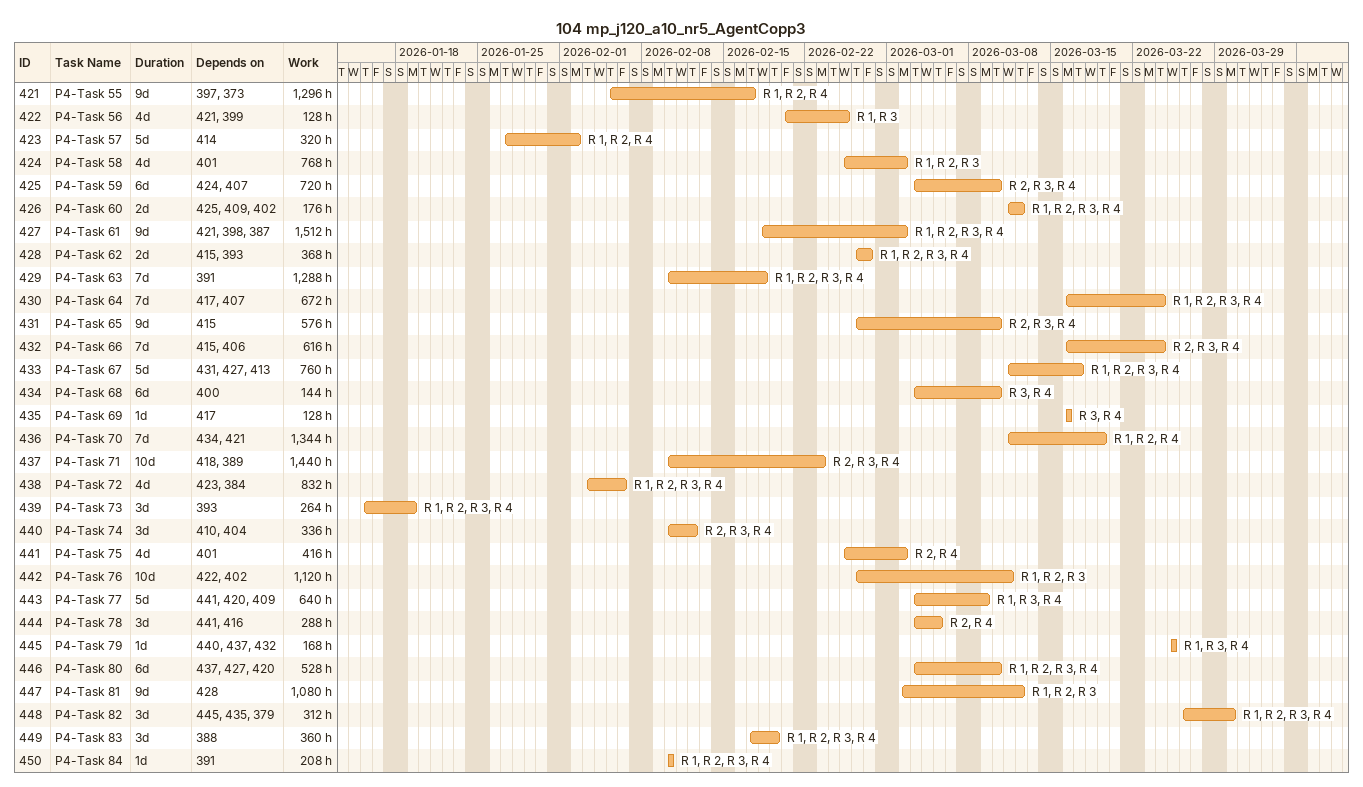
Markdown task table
104 mp_j120_a10_nr5_AgentCopp3

| ID | Task | Duration | Start | Finish | Predecessors | Resources | Work (h) |
|---|---|---|---|---|---|---|---|
| 421 | P4-Task 55 | 9d | 2026-02-05 | 2026-02-17 | 397, 373 | R 1, R 2, R 4 | 1296 |
| 422 | P4-Task 56 | 4d | 2026-02-20 | 2026-02-25 | 421, 399 | R 1, R 3 | 128 |
| 423 | P4-Task 57 | 5d | 2026-01-27 | 2026-02-02 | 414 | R 1, R 2, R 4 | 320 |
| 424 | P4-Task 58 | 4d | 2026-02-25 | 2026-03-02 | 401 | R 1, R 2, R 3 | 768 |
| 425 | P4-Task 59 | 6d | 2026-03-03 | 2026-03-10 | 424, 407 | R 2, R 3, R 4 | 720 |
| 426 | P4-Task 60 | 2d | 2026-03-11 | 2026-03-12 | 425, 409, 402 | R 1, R 2, R 3, R 4 | 176 |
| 427 | P4-Task 61 | 9d | 2026-02-18 | 2026-03-02 | 421, 398, 387 | R 1, R 2, R 3, R 4 | 1512 |
| 428 | P4-Task 62 | 2d | 2026-02-26 | 2026-02-27 | 415, 393 | R 1, R 2, R 3, R 4 | 368 |
| 429 | P4-Task 63 | 7d | 2026-02-10 | 2026-02-18 | 391 | R 1, R 2, R 3, R 4 | 1288 |
| 430 | P4-Task 64 | 7d | 2026-03-16 | 2026-03-24 | 417, 407 | R 1, R 2, R 3, R 4 | 672 |
| 431 | P4-Task 65 | 9d | 2026-02-26 | 2026-03-10 | 415 | R 2, R 3, R 4 | 576 |
| 432 | P4-Task 66 | 7d | 2026-03-16 | 2026-03-24 | 415, 406 | R 2, R 3, R 4 | 616 |
| 433 | P4-Task 67 | 5d | 2026-03-11 | 2026-03-17 | 431, 427, 413 | R 1, R 2, R 3, R 4 | 760 |
| 434 | P4-Task 68 | 6d | 2026-03-03 | 2026-03-10 | 400 | R 3, R 4 | 144 |
| 435 | P4-Task 69 | 1d | 2026-03-16 | 2026-03-16 | 417 | R 3, R 4 | 128 |
| 436 | P4-Task 70 | 7d | 2026-03-11 | 2026-03-19 | 434, 421 | R 1, R 2, R 4 | 1344 |
| 437 | P4-Task 71 | 10d | 2026-02-10 | 2026-02-23 | 418, 389 | R 2, R 3, R 4 | 1440 |
| 438 | P4-Task 72 | 4d | 2026-02-03 | 2026-02-06 | 423, 384 | R 1, R 2, R 3, R 4 | 832 |
| 439 | P4-Task 73 | 3d | 2026-01-15 | 2026-01-19 | 393 | R 1, R 2, R 3, R 4 | 264 |
| 440 | P4-Task 74 | 3d | 2026-02-10 | 2026-02-12 | 410, 404 | R 2, R 3, R 4 | 336 |
| 441 | P4-Task 75 | 4d | 2026-02-25 | 2026-03-02 | 401 | R 2, R 4 | 416 |
| 442 | P4-Task 76 | 10d | 2026-02-26 | 2026-03-11 | 422, 402 | R 1, R 2, R 3 | 1120 |
| 443 | P4-Task 77 | 5d | 2026-03-03 | 2026-03-09 | 441, 420, 409 | R 1, R 3, R 4 | 640 |
| 444 | P4-Task 78 | 3d | 2026-03-03 | 2026-03-05 | 441, 416 | R 2, R 4 | 288 |
| 445 | P4-Task 79 | 1d | 2026-03-25 | 2026-03-25 | 440, 437, 432 | R 1, R 3, R 4 | 168 |
| 446 | P4-Task 80 | 6d | 2026-03-03 | 2026-03-10 | 437, 427, 420 | R 1, R 2, R 3, R 4 | 528 |
| 447 | P4-Task 81 | 9d | 2026-03-02 | 2026-03-12 | 428 | R 1, R 2, R 3 | 1080 |
| 448 | P4-Task 82 | 3d | 2026-03-26 | 2026-03-30 | 445, 435, 379 | R 1, R 2, R 3, R 4 | 312 |
| 449 | P4-Task 83 | 3d | 2026-02-17 | 2026-02-19 | 388 | R 1, R 2, R 3, R 4 | 360 |
| 450 | P4-Task 84 | 1d | 2026-02-10 | 2026-02-10 | 391 | R 1, R 2, R 3, R 4 | 208 |
